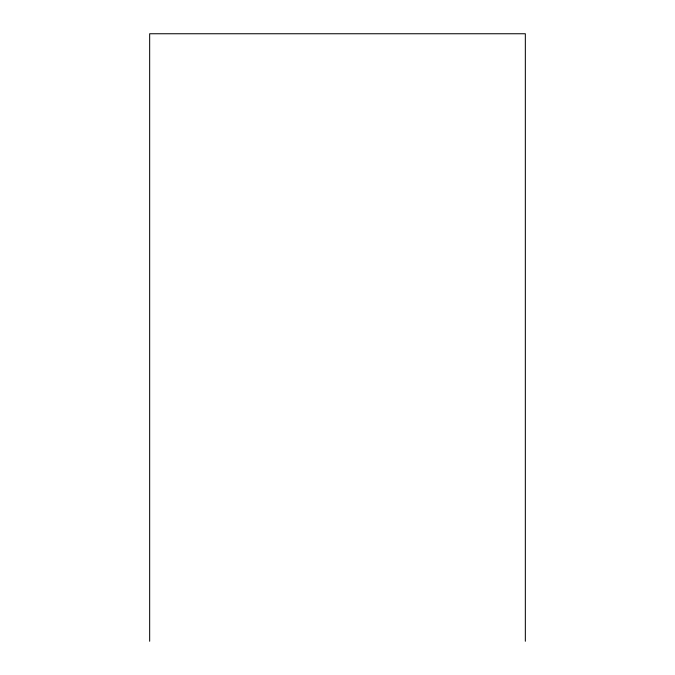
<?xml version="1.0" encoding="UTF-8"?>
<svg xmlns="http://www.w3.org/2000/svg" width="675" height="675" viewBox="0 0 675 675"><rect width="100%" height="100%" fill="white"/><g stroke="black" fill="none" stroke-linecap="round" stroke-linejoin="round"><path stroke-width="1.01" d="M525.336 641.25L525.336 33.75L149.664 33.75L149.664 641.25"/></g></svg>
